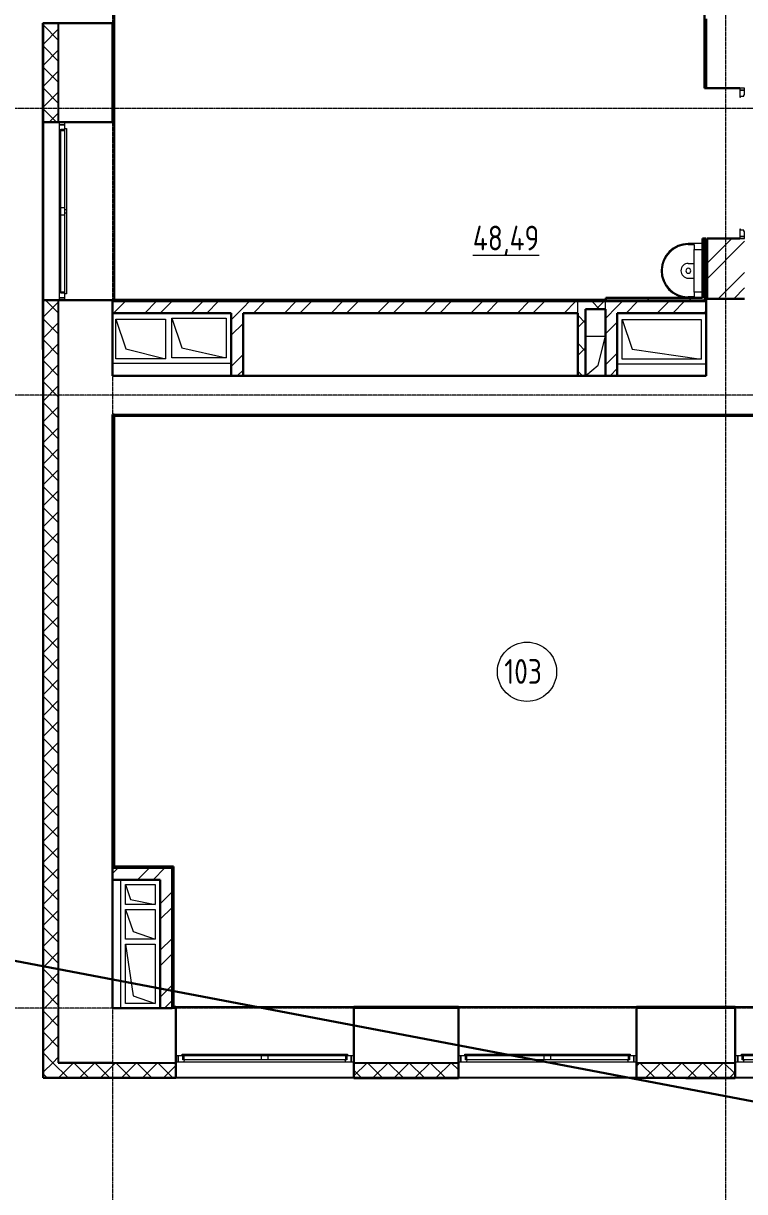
# Model space of a CAD drawing. Header units: millimetres. Extents: x -695119 to 412940, y -249585 to 622758.
# Drawn here: x 108360 to 115658, y -69324 to -57510 of the extents above; entities that cross this region are included whole.
import ezdxf

# ---------------------------------------------------------------- set-up
doc = ezdxf.new("R2010")
doc.units = ezdxf.units.MM
doc.linetypes.add('ADSK_Линия сетки', pattern=[25, 20, -2.5, 0, -2.5])
for name, color, linetype, lineweight in [('_Схема', 5, 'Continuous', 30), ('Каркас_Импост', 8, 'Continuous', 9), ('Марки помещений', 8, 'Continuous', 20), ('Монтажный зазор', 8, 'Continuous', 9), ('Окна', 252, 'Continuous', 9), ('Оси', 252, 'Continuous', 9), ('Перекрытия', 7, 'Continuous', 18), ('Сантехнические приборы', 8, 'Continuous', 18), ('Стены разрез', 7, 'Continuous', 30), ('Стены штриховка', 7, 'Continuous', 9)]:
    doc.layers.add(name, color=color, linetype=linetype, lineweight=lineweight)
doc.layers.add('Стены', color=194, linetype='Continuous')
doc.styles.add('GOST 2.304 type A_1', font='', dxfattribs={"height": 350})
doc.styles.get('GOST 2.304 type A_1').set_extended_font_data('GOST 2.304 type A')

# ---------------------------------------------------------------- blocks, each defined once
blk = doc.blocks.new('1 этаж')
at = {"color": 251, "lineweight": 18, "true_color": 0x636466}
for p, q in [((-60450, -142132), (-60450, -141622)), ((-60450, -141622), (-59551, -141622)), ((-65522, -142078), (-65522, -141678)), ((-65522, -141678), (-65022, -141678)), ((-65522, -141678), (-65422, -141978)), ((-65022, -141678), (-65022, -142078)), ((-64957, -142068), (-64957, -141668)), ((-64957, -141668), (-64407, -141668)), ((-64957, -141668), (-64857, -141968)), ((-64407, -141668), (-64407, -142068)), ((-60400, -142082), (-60400, -141682)), ((-60400, -141682), (-59600, -141682)), ((-60400, -141682), (-60300, -141982)), ((-59600, -141682), (-59600, -142082)), ((-60770, -141852), (-60570, -141852)), ((-60643, -142143), (-60570, -141852)), ((-65422, -141978), (-65022, -142078)), ((-64857, -141968), (-64407, -142068)), ((-60300, -141982), (-59600, -142082)), ((-65022, -142078), (-65522, -142078)), ((-64407, -142068), (-64957, -142068)), ((-59600, -142082), (-60400, -142082)), ((-64356, -142128), (-65556, -142128)), ((-60770, -142252), (-60643, -142143)), ((-59551, -142132), (-60450, -142132)), ((-65474, -148647), (-65474, -147347)), ((-65424, -147597), (-65424, -147397)), ((-65424, -147397), (-65124, -147397)), ((-65424, -147397), (-65374, -147547)), ((-65124, -147397), (-65124, -147597)), ((-65374, -147547), (-65124, -147597)), ((-65124, -147597), (-65424, -147597)), ((-65424, -147947), (-65424, -147647)), ((-65424, -147647), (-65124, -147647)), ((-65424, -147647), (-65349, -147872)), ((-65124, -147647), (-65124, -147947)), ((-65349, -147872), (-65124, -147947)), ((-65124, -147947), (-65424, -147947)), ((-65424, -148597), (-65424, -147997)), ((-65424, -147997), (-65124, -147997)), ((-65424, -147997), (-65349, -148522)), ((-65124, -147997), (-65124, -148597)), ((-65124, -148597), (-65424, -148597)), ((-65349, -148522), (-65124, -148597))]:
    blk.add_line(p, q, dxfattribs=at)
at = {"layer": 'Каркас_Импост', "color": 251, "true_color": 0x636466}
for p, q in [((-59161, -139362), (-59211, -139362)), ((-59211, -139362), (-59211, -139434)), ((-59161, -139411), (-59161, -139362)), ((-59211, -139434), (-59203, -139434)), ((-59203, -139434), (-59203, -139425)), ((-59203, -139425), (-59169, -139425)), ((-59169, -139425), (-59169, -139411)), ((-59169, -139411), (-59161, -139411)), ((-66038, -140572), (-66038, -139750)), ((-66038, -139750), (-66021, -139750)), ((-66021, -139750), (-66021, -140572)), ((-66096, -139772), (-66096, -141403)), ((-66079, -140552), (-66079, -139770)), ((-66079, -139770), (-66038, -139770)), ((-66079, -140622), (-66079, -140552)), ((-66038, -140552), (-66079, -140552)), ((-66038, -140602), (-66038, -140572)), ((-66021, -140572), (-66038, -140572)), ((-66021, -140572), (-66021, -140602)), ((-66079, -141404), (-66079, -140622)), ((-66079, -140622), (-66038, -140622)), ((-66038, -141424), (-66038, -140602)), ((-66038, -140602), (-66021, -140602)), ((-66021, -140602), (-66021, -141424)), ((-59203, -140770), (-59211, -140770)), ((-59211, -140770), (-59211, -140842)), ((-59203, -140779), (-59203, -140770)), ((-59169, -140779), (-59203, -140779)), ((-59169, -140793), (-59169, -140779)), ((-59161, -140793), (-59169, -140793)), ((-59161, -140842), (-59161, -140793)), ((-59211, -140842), (-59161, -140842)), ((-66038, -141404), (-66079, -141404)), ((-66021, -141424), (-66038, -141424)), ((-64853, -149112), (-64031, -149112)), ((-64853, -149129), (-64853, -149112)), ((-64031, -149129), (-64853, -149129)), ((-64833, -149170), (-64833, -149129)), ((-64051, -149170), (-64833, -149170)), ((-64831, -149187), (-63200, -149187)), ((-64051, -149129), (-64051, -149170)), ((-63981, -149170), (-64051, -149170)), ((-64031, -149112), (-64001, -149112)), ((-64031, -149112), (-64031, -149129)), ((-64001, -149129), (-64031, -149129)), ((-64001, -149112), (-63179, -149112)), ((-64001, -149129), (-64001, -149112)), ((-63179, -149129), (-64001, -149129)), ((-63981, -149170), (-63981, -149129)), ((-63199, -149170), (-63981, -149170)), ((-63199, -149129), (-63199, -149170)), ((-63179, -149112), (-63179, -149129)), ((-61993, -149112), (-61171, -149112)), ((-61993, -149129), (-61993, -149112)), ((-61171, -149129), (-61993, -149129)), ((-61973, -149170), (-61973, -149129)), ((-61191, -149170), (-61973, -149170)), ((-61971, -149187), (-60340, -149187)), ((-61191, -149129), (-61191, -149170)), ((-61121, -149170), (-61191, -149170)), ((-61171, -149112), (-61141, -149112)), ((-61171, -149112), (-61171, -149129)), ((-61141, -149129), (-61171, -149129)), ((-61141, -149112), (-60319, -149112)), ((-61141, -149129), (-61141, -149112)), ((-60319, -149129), (-61141, -149129)), ((-61121, -149170), (-61121, -149129)), ((-60339, -149170), (-61121, -149170)), ((-60339, -149129), (-60339, -149170)), ((-60319, -149112), (-60319, -149129)), ((-59193, -149112), (-58371, -149112)), ((-59193, -149129), (-59193, -149112)), ((-58371, -149129), (-59193, -149129)), ((-59173, -149170), (-59173, -149129)), ((-58391, -149170), (-59173, -149170)), ((-59171, -149187), (-57540, -149187))]:
    blk.add_line(p, q, dxfattribs=at)
at = {"layer": 'Каркас_Импост', "color": 251, "lineweight": 18, "true_color": 0x636466}
for p, q in [((-66038, -139712), (-66096, -139712)), ((-66096, -139712), (-66096, -139772)), ((-66038, -139750), (-66038, -139712)), ((-66096, -139772), (-66079, -139776)), ((-66079, -139758), (-66038, -139758)), ((-66079, -139770), (-66079, -139758)), ((-66079, -141398), (-66096, -141403)), ((-66096, -141403), (-66096, -141462)), ((-66079, -141416), (-66079, -141404)), ((-66096, -141462), (-66038, -141462)), ((-66038, -141416), (-66079, -141416)), ((-66038, -141462), (-66038, -141424)), ((-64853, -149129), (-64891, -149129)), ((-64891, -149129), (-64891, -149187)), ((-64891, -149187), (-64831, -149187)), ((-64845, -149170), (-64845, -149129)), ((-64833, -149170), (-64845, -149170)), ((-64831, -149187), (-64827, -149170)), ((-63205, -149170), (-63200, -149187)), ((-63200, -149187), (-63141, -149187)), ((-63187, -149170), (-63199, -149170)), ((-63187, -149129), (-63187, -149170)), ((-63141, -149129), (-63179, -149129)), ((-63141, -149187), (-63141, -149129)), ((-61993, -149129), (-62031, -149129)), ((-62031, -149129), (-62031, -149187)), ((-62031, -149187), (-61971, -149187)), ((-61985, -149170), (-61985, -149129)), ((-61973, -149170), (-61985, -149170)), ((-61971, -149187), (-61967, -149170)), ((-60345, -149170), (-60340, -149187)), ((-60340, -149187), (-60281, -149187)), ((-60327, -149170), (-60339, -149170)), ((-60327, -149129), (-60327, -149170)), ((-60281, -149129), (-60319, -149129)), ((-60281, -149187), (-60281, -149129)), ((-59193, -149129), (-59231, -149129)), ((-59231, -149129), (-59231, -149187)), ((-59231, -149187), (-59171, -149187)), ((-59185, -149170), (-59185, -149129)), ((-59173, -149170), (-59185, -149170)), ((-59171, -149187), (-59167, -149170))]:
    blk.add_line(p, q, dxfattribs=at)
at = {"layer": 'Марки помещений', "color": 251, "true_color": 0x636466}
blk.add_circle((-61363, -145244), 300, dxfattribs=at)
at = {"layer": 'Монтажный зазор', "color": 251, "true_color": 0x636466}
for p, q in [((-59161, -139342), (-59211, -139342)), ((-59211, -139342), (-59211, -139362)), ((-59211, -139362), (-59161, -139362)), ((-59161, -139362), (-59161, -139342)), ((-59161, -140842), (-59211, -140842)), ((-59211, -140842), (-59211, -140862)), ((-59211, -140862), (-59161, -140862)), ((-59161, -140862), (-59161, -140842))]:
    blk.add_line(p, q, dxfattribs=at)
at = {"layer": 'Окна', "color": 251, "true_color": 0x636466}
for p, q in [((-66096, -139687), (-66096, -139712)), ((-66096, -139712), (-66038, -139712)), ((-66038, -139712), (-66038, -139687)), ((-66038, -141462), (-66096, -141462)), ((-66096, -141462), (-66096, -141487)), ((-66038, -141487), (-66038, -141462)), ((-64891, -149129), (-64916, -149129)), ((-64916, -149187), (-64891, -149187)), ((-64891, -149187), (-64891, -149129)), ((-63116, -149129), (-63141, -149129)), ((-63141, -149129), (-63141, -149187)), ((-63141, -149187), (-63116, -149187)), ((-62031, -149129), (-62056, -149129)), ((-62056, -149187), (-62031, -149187)), ((-62031, -149187), (-62031, -149129)), ((-60256, -149129), (-60281, -149129)), ((-60281, -149129), (-60281, -149187)), ((-60281, -149187), (-60256, -149187)), ((-59231, -149129), (-59256, -149129)), ((-59256, -149187), (-59231, -149187)), ((-59231, -149187), (-59231, -149129))]:
    blk.add_line(p, q, dxfattribs=at)
at = {"layer": 'Оси', "color": 251, "linetype": 'ADSK_Линия сетки', "true_color": 0x636466}
for p, q in [((-65556, -131547), (-65556, -160943)), ((-59356, -131547), (-59356, -160943)), ((4311, -139547), (-72628, -139547)), ((4311, -142447), (-72628, -142447)), ((4311, -148647), (-72628, -148647))]:
    blk.add_line(p, q, dxfattribs=at)
at = {"layer": 'Перекрытия', "color": 251, "true_color": 0x636466}
for p, q in [((-60400, -141682), (-59600, -141682)), ((-60400, -142082), (-60400, -141682)), ((-59600, -141682), (-59600, -142082)), ((-60770, -141852), (-60570, -141852)), ((-59600, -142082), (-60400, -142082)), ((-64356, -142128), (-65556, -142128)), ((-65424, -147397), (-65124, -147397)), ((-65424, -147597), (-65424, -147397)), ((-65124, -147397), (-65124, -147597)), ((-65124, -147597), (-65424, -147597)), ((-65424, -147647), (-65124, -147647)), ((-65424, -147947), (-65424, -147647)), ((-65124, -147647), (-65124, -147947)), ((-65124, -147947), (-65424, -147947))]:
    blk.add_line(p, q, dxfattribs=at)
at = {"layer": 'Сантехнические приборы', "color": 251, "true_color": 0x636466}
for p, q in [((-59586, -140914), (-59731, -140914)), ((-59731, -140924), (-59671, -140924)), ((-59671, -140924), (-59671, -140974)), ((-59671, -140974), (-59597, -140974)), ((-59671, -140984), (-59671, -140974)), ((-59671, -141394), (-59671, -140984)), ((-59587, -140984), (-59587, -141394)), ((-59731, -141114), (-59671, -141114)), ((-59731, -141264), (-59671, -141264)), ((-59671, -141404), (-59671, -141394)), ((-59597, -141404), (-59671, -141404)), ((-59671, -141404), (-59671, -141454)), ((-59671, -141454), (-59731, -141454))]:
    blk.add_line(p, q, dxfattribs=at)
at = {"layer": 'Сантехнические приборы', "color": 251, "true_color": 0x636466, "flags": 128}
for points in [[(-59731, -140924), (-59741, -140924), (-59752, -140925), (-59763, -140926), (-59773, -140927), (-59783, -140929), (-59794, -140931), (-59804, -140934), (-59814, -140937), (-59824, -140941), (-59834, -140945), (-59844, -140949), (-59853, -140954), (-59862, -140959), (-59872, -140964), (-59880, -140970), (-59889, -140976), (-59897, -140983), (-59906, -140989), (-59913, -140997), (-59921, -141004), (-59928, -141012), (-59935, -141020), (-59942, -141028), (-59948, -141037), (-59954, -141045), (-59959, -141055), (-59965, -141064), (-59969, -141073), (-59974, -141083), (-59978, -141093), (-59981, -141103), (-59985, -141113), (-59988, -141123), (-59990, -141133), (-59992, -141144), (-59994, -141154), (-59995, -141165), (-59995, -141175), (-59996, -141186), (-59996, -141196), (-59995, -141207), (-59994, -141218), (-59993, -141228), (-59991, -141239), (-59989, -141249), (-59986, -141259), (-59983, -141269), (-59980, -141279), (-59976, -141289), (-59972, -141299), (-59967, -141309), (-59962, -141318), (-59957, -141327), (-59951, -141336), (-59945, -141345), (-59939, -141353), (-59932, -141361), (-59925, -141369), (-59917, -141377), (-59910, -141384), (-59902, -141391), (-59894, -141398), (-59885, -141404), (-59876, -141410), (-59867, -141416), (-59858, -141421), (-59849, -141426), (-59839, -141430), (-59829, -141435), (-59820, -141438), (-59810, -141442), (-59799, -141445), (-59789, -141447), (-59779, -141449), (-59768, -141451), (-59758, -141452), (-59747, -141453), (-59737, -141454), (-59731, -141454)], [(-59587, -140984), (-59587, -140983), (-59587, -140983), (-59587, -140982), (-59587, -140982), (-59587, -140982), (-59587, -140981), (-59587, -140981), (-59588, -140981), (-59588, -140980), (-59588, -140980), (-59588, -140979), (-59588, -140979), (-59588, -140979), (-59589, -140978), (-59589, -140978), (-59589, -140978), (-59589, -140977), (-59590, -140977), (-59590, -140977), (-59590, -140977), (-59590, -140976), (-59591, -140976), (-59591, -140976), (-59591, -140975), (-59592, -140975), (-59592, -140975), (-59592, -140975), (-59593, -140975), (-59593, -140975), (-59593, -140974), (-59594, -140974), (-59594, -140974), (-59595, -140974), (-59595, -140974), (-59595, -140974), (-59596, -140974), (-59596, -140974), (-59597, -140974), (-59597, -140974), (-59597, -140974)], [(-59597, -141404), (-59597, -141404), (-59596, -141404), (-59596, -141404), (-59595, -141404), (-59595, -141403), (-59595, -141403), (-59594, -141403), (-59594, -141403), (-59594, -141403), (-59593, -141403), (-59593, -141403), (-59592, -141403), (-59592, -141402), (-59592, -141402), (-59591, -141402), (-59591, -141402), (-59591, -141401), (-59590, -141401), (-59590, -141401), (-59590, -141401), (-59590, -141400), (-59589, -141400), (-59589, -141400), (-59589, -141399), (-59589, -141399), (-59588, -141399), (-59588, -141398), (-59588, -141398), (-59588, -141398), (-59588, -141397), (-59588, -141397), (-59587, -141397), (-59587, -141396), (-59587, -141396), (-59587, -141395), (-59587, -141395), (-59587, -141395), (-59587, -141394), (-59587, -141394), (-59587, -141394)]]:
    blk.add_lwpolyline(points, dxfattribs=at)
at = {"layer": 'Сантехнические приборы', "color": 251, "true_color": 0x636466}
for centre, radius, start, end in [((-59731, -141189), 275, 90, 268.2495), ((-59731, -141189), 265, 90, 270), ((-59597, -140984), 10, 0, 90), ((-59731, -141189), 75, 90, 270), ((-59731, -141189), 25, 90, 270), ((-59731, -141189), 25, 270, 90), ((-59597, -141394), 10, 270, 0)]:
    blk.add_arc(centre, radius, start, end, dxfattribs=at)
at = {"layer": 'Стены', "color": 251, "true_color": 0x636466}
for p, q in [((-65541, -136887), (-65541, -138687)), ((-66106, -138687), (-66106, -139687)), ((-65556, -139687), (-65556, -138687)), ((-59551, -138642), (-59551, -139342)), ((-66263, -141986), (-66263, -139189)), ((-66263, -139189), (-66258, -139189)), ((-66258, -139687), (-66263, -139687)), ((-66258, -139687), (-66258, -141487)), ((-65541, -139687), (-65541, -141483)), ((-66263, -141487), (-66258, -141487)), ((-66106, -141487), (-66106, -149197)), ((-66258, -141986), (-66263, -141986)), ((-65541, -142642), (-59036, -142642)), ((-64916, -148647), (-64954, -148647)), ((-64916, -148632), (-63116, -148632)), ((-62056, -148647), (-63116, -148647)), ((-62056, -148632), (-60256, -148632)), ((-59256, -148647), (-60256, -148647)), ((-59256, -148632), (-57456, -148632)), ((-65556, -149197), (-64916, -149197)), ((-63116, -149197), (-62056, -149197)), ((-60256, -149197), (-59256, -149197)), ((-63116, -149349), (-64916, -149349)), ((-60256, -149349), (-62056, -149349)), ((-57456, -149349), (-59256, -149349))]:
    blk.add_line(p, q, dxfattribs=at)
at = {"layer": 'Стены разрез', "color": 251, "true_color": 0x636466}
for p, q in [((-59566, -133362), (-59566, -139342)), ((-65541, -138687), (-66263, -138687)), ((-66263, -138687), (-66263, -139187)), ((-66258, -138687), (-66258, -139687)), ((-65541, -139687), (-65541, -138687)), ((-66263, -139187), (-66258, -139187)), ((-59566, -139342), (-59211, -139342)), ((-66258, -139687), (-65541, -139687)), ((-59586, -140862), (-59586, -141463)), ((-59551, -140862), (-59586, -140862)), ((-59551, -142252), (-59551, -140862)), ((-59211, -140862), (-59541, -140862)), ((-59541, -140862), (-59541, -141472)), ((-65556, -141487), (-66258, -141487)), ((-66258, -141487), (-66258, -149349)), ((-60566, -141483), (-65556, -141483)), ((-65556, -141483), (-65556, -142252)), ((-59551, -141498), (-65556, -141498)), ((-59586, -141463), (-60566, -141463)), ((-60566, -141463), (-60566, -141483)), ((-59161, -141472), (-59551, -141472)), ((-65556, -141618), (-64356, -141618)), ((-64356, -141618), (-64356, -142252)), ((-64236, -142252), (-64236, -141618)), ((-64236, -141618), (-60850, -141618)), ((-60850, -141618), (-60850, -142252)), ((-60770, -141578), (-60570, -141578)), ((-60770, -142252), (-60770, -141578)), ((-60570, -141578), (-60570, -142252)), ((-60450, -142252), (-60450, -141618)), ((-60450, -141618), (-59551, -141618)), ((-59551, -142252), (-65556, -142252)), ((-65556, -142642), (-65541, -142642)), ((-65556, -142642), (-65556, -148647)), ((-65541, -147212), (-65541, -142657)), ((-65541, -142657), (-59036, -142657)), ((-65556, -147227), (-64954, -147227)), ((-64939, -147212), (-65541, -147212)), ((-64954, -148647), (-64954, -147227)), ((-64939, -148632), (-64939, -147212)), ((-65556, -147347), (-65074, -147347)), ((-65074, -147347), (-65074, -148647)), ((-64954, -148647), (-65556, -148647)), ((-64916, -148632), (-64939, -148632)), ((-64916, -149349), (-64916, -148632)), ((-63116, -148632), (-63116, -149349)), ((-62056, -148632), (-63116, -148632)), ((-62056, -149349), (-62056, -148632)), ((-60256, -148632), (-60256, -149349)), ((-59256, -148632), (-60256, -148632)), ((-59256, -149349), (-59256, -148632)), ((-66106, -149197), (-65556, -149197)), ((-66258, -149349), (-64916, -149349)), ((-62056, -149349), (-63116, -149349)), ((-63116, -149349), (-63116, -149354)), ((-63116, -149349), (-62056, -149349)), ((-63116, -149354), (-62056, -149354)), ((-62056, -149354), (-62056, -149349)), ((-60256, -149349), (-59256, -149349)), ((-59256, -149349), (-59756, -149349)), ((-59756, -149349), (-59756, -149354)), ((-59756, -149354), (-59256, -149354)), ((-59256, -149354), (-59256, -149349))]:
    blk.add_line(p, q, dxfattribs=at)
at = {"layer": 'Стены разрез', "color": 251, "linetype": 'Continuous', "lineweight": 9, "true_color": 0x636466}
for p, q in [((-66106, -138857), (-66256, -138707)), ((-66256, -138897), (-66106, -138747)), ((-65541, -138786), (-65556, -138771)), ((-59566, -138783), (-59551, -138768)), ((-66258, -138896), (-66263, -138905)), ((-66256, -138893), (-66258, -138896)), ((-66106, -139069), (-66256, -138919)), ((-65556, -138833), (-65541, -138818)), ((-59551, -138836), (-59566, -138821)), ((-66256, -139109), (-66106, -138959)), ((-66256, -138974), (-66256, -138974)), ((-65541, -138998), (-65556, -138983)), ((-65556, -139045), (-65541, -139030)), ((-59566, -138995), (-59551, -138980)), ((-59551, -139048), (-59566, -139033)), ((-66106, -139282), (-66256, -139132)), ((-66256, -139321), (-66106, -139171)), ((-65541, -139210), (-65556, -139195)), ((-65556, -139258), (-65541, -139243)), ((-59566, -139207), (-59551, -139192)), ((-59551, -139260), (-59566, -139245)), ((-66106, -139494), (-66256, -139344)), ((-66256, -139533), (-66106, -139383)), ((-65541, -139422), (-65556, -139407)), ((-65556, -139470), (-65541, -139455)), ((-66124, -139687), (-66256, -139556)), ((-66256, -139584), (-66256, -139584)), ((-66196, -139685), (-66106, -139595)), ((-65541, -139634), (-65556, -139619)), ((-65556, -139682), (-65541, -139667)), ((-59586, -140924), (-59566, -140904)), ((-59566, -140904), (-59551, -140889)), ((-59541, -141113), (-59290, -140862)), ((-59541, -141270), (-59161, -140890)), ((-59551, -140957), (-59566, -140942)), ((-59566, -141117), (-59551, -141102)), ((-59551, -141170), (-59566, -141155)), ((-59428, -141472), (-59161, -141205)), ((-59586, -141349), (-59566, -141329)), ((-59566, -141329), (-59551, -141314)), ((-59551, -141382), (-59566, -141367)), ((-59271, -141472), (-59161, -141362)), ((-66256, -141655), (-66106, -141505)), ((-66106, -141615), (-66231, -141489)), ((-65546, -141618), (-65426, -141498)), ((-65231, -141618), (-65111, -141498)), ((-65220, -141498), (-65220, -141483)), ((-65074, -141618), (-64954, -141498)), ((-64760, -141618), (-64640, -141498)), ((-64620, -141498), (-64620, -141483)), ((-64603, -141618), (-64483, -141498)), ((-64236, -141565), (-64169, -141498)), ((-64131, -141618), (-64011, -141498)), ((-64020, -141498), (-64020, -141483)), ((-63817, -141618), (-63697, -141498)), ((-63660, -141618), (-63540, -141498)), ((-63420, -141498), (-63420, -141483)), ((-63346, -141618), (-63226, -141498)), ((-63188, -141618), (-63068, -141498)), ((-62874, -141618), (-62754, -141498)), ((-62820, -141498), (-62820, -141483)), ((-62717, -141618), (-62597, -141498)), ((-62403, -141618), (-62283, -141498)), ((-62246, -141618), (-62126, -141498)), ((-62220, -141498), (-62220, -141483)), ((-61931, -141618), (-61811, -141498)), ((-61774, -141618), (-61654, -141498)), ((-61620, -141498), (-61620, -141483)), ((-61460, -141618), (-61340, -141498)), ((-61303, -141618), (-61183, -141498)), ((-61020, -141498), (-61020, -141483)), ((-60988, -141618), (-60868, -141498)), ((-60628, -141578), (-60708, -141498)), ((-60663, -141578), (-60583, -141498)), ((-60566, -141480), (-60548, -141463)), ((-60450, -141551), (-60397, -141498)), ((-60420, -141498), (-60420, -141483)), ((-60360, -141618), (-60240, -141498)), ((-60144, -141483), (-60124, -141463)), ((-60045, -141618), (-59925, -141498)), ((-59888, -141618), (-59768, -141498)), ((-59820, -141498), (-59820, -141483)), ((-59720, -141483), (-59700, -141463)), ((-64356, -141685), (-64289, -141618)), ((-64289, -141618), (-64236, -141565)), ((-60770, -141718), (-60850, -141638)), ((-60570, -141671), (-60450, -141551)), ((-59574, -141618), (-59551, -141595)), ((-66106, -141827), (-66256, -141677)), ((-66256, -141867), (-66106, -141717)), ((-64356, -141842), (-64236, -141722)), ((-60850, -141764), (-60770, -141684)), ((-60570, -141828), (-60450, -141708)), ((-66256, -141819), (-66256, -141819)), ((-66106, -142039), (-66256, -141889)), ((-66256, -142079), (-66106, -141929)), ((-60770, -142001), (-60850, -141921)), ((-60850, -142047), (-60770, -141967)), ((-66256, -142022), (-66256, -142022)), ((-66106, -142251), (-66256, -142101)), ((-64356, -142157), (-64236, -142037)), ((-60570, -142142), (-60450, -142022)), ((-66256, -142291), (-66106, -142141)), ((-64294, -142252), (-64236, -142194)), ((-60802, -142252), (-60850, -142204)), ((-60523, -142252), (-60450, -142179)), ((-66106, -142463), (-66256, -142313)), ((-66256, -142327), (-66256, -142327)), ((-66256, -142503), (-66106, -142353)), ((-60772, -142252), (-60770, -142250)), ((-66106, -142676), (-66256, -142526)), ((-66256, -142715), (-66106, -142565)), ((-66256, -142699), (-66258, -142696)), ((-65556, -142652), (-65546, -142642)), ((-65488, -142657), (-65503, -142642)), ((-65349, -142657), (-65334, -142642)), ((-65276, -142657), (-65291, -142642)), ((-65137, -142657), (-65122, -142642)), ((-65063, -142657), (-65078, -142642)), ((-64925, -142657), (-64910, -142642)), ((-64851, -142657), (-64866, -142642)), ((-64713, -142657), (-64698, -142642)), ((-64639, -142657), (-64654, -142642)), ((-64501, -142657), (-64486, -142642)), ((-64427, -142657), (-64442, -142642)), ((-64289, -142657), (-64274, -142642)), ((-64215, -142657), (-64230, -142642)), ((-64077, -142657), (-64062, -142642)), ((-64003, -142657), (-64018, -142642)), ((-63864, -142657), (-63849, -142642)), ((-63791, -142657), (-63806, -142642)), ((-63652, -142657), (-63637, -142642)), ((-63578, -142657), (-63593, -142642)), ((-63440, -142657), (-63425, -142642)), ((-63366, -142657), (-63381, -142642)), ((-63228, -142657), (-63213, -142642)), ((-63154, -142657), (-63169, -142642)), ((-63016, -142657), (-63001, -142642)), ((-62942, -142657), (-62957, -142642)), ((-62804, -142657), (-62789, -142642)), ((-62730, -142657), (-62745, -142642)), ((-62592, -142657), (-62577, -142642)), ((-62518, -142657), (-62533, -142642)), ((-62379, -142657), (-62364, -142642)), ((-62306, -142657), (-62321, -142642)), ((-62167, -142657), (-62152, -142642)), ((-62094, -142657), (-62109, -142642)), ((-61955, -142657), (-61940, -142642)), ((-61881, -142657), (-61896, -142642)), ((-61743, -142657), (-61728, -142642)), ((-61669, -142657), (-61684, -142642)), ((-61531, -142657), (-61516, -142642)), ((-61457, -142657), (-61472, -142642)), ((-61319, -142657), (-61304, -142642)), ((-61245, -142657), (-61260, -142642)), ((-61107, -142657), (-61092, -142642)), ((-61033, -142657), (-61048, -142642)), ((-60895, -142657), (-60880, -142642)), ((-60821, -142657), (-60836, -142642)), ((-60682, -142657), (-60667, -142642)), ((-60609, -142657), (-60624, -142642)), ((-60470, -142657), (-60455, -142642)), ((-60397, -142657), (-60412, -142642)), ((-60258, -142657), (-60243, -142642)), ((-60184, -142657), (-60199, -142642)), ((-60046, -142657), (-60031, -142642)), ((-59972, -142657), (-59987, -142642)), ((-59834, -142657), (-59819, -142642)), ((-59760, -142657), (-59775, -142642)), ((-59622, -142657), (-59607, -142642)), ((-59548, -142657), (-59563, -142642)), ((-59410, -142657), (-59395, -142642)), ((-59336, -142657), (-59351, -142642)), ((-59197, -142657), (-59182, -142642)), ((-66106, -142888), (-66256, -142738)), ((-66256, -142927), (-66106, -142777)), ((-65541, -142816), (-65556, -142801)), ((-66256, -142902), (-66258, -142899)), ((-66256, -142936), (-66256, -142936)), ((-65556, -142864), (-65541, -142849)), ((-66106, -143100), (-66256, -142950)), ((-66256, -143140), (-66106, -142990)), ((-65541, -143028), (-65556, -143013)), ((-65556, -143076), (-65541, -143061)), ((-66256, -143140), (-66256, -143140)), ((-66106, -143312), (-66256, -143162)), ((-66256, -143352), (-66106, -143202)), ((-65541, -143241), (-65556, -143226)), ((-65556, -143288), (-65541, -143273)), ((-66256, -143363), (-66258, -143367)), ((-66106, -143524), (-66256, -143374)), ((-66256, -143564), (-66106, -143414)), ((-66256, -143444), (-66256, -143444)), ((-65541, -143453), (-65556, -143438)), ((-65556, -143500), (-65541, -143485)), ((-66106, -143736), (-66256, -143586)), ((-66256, -143776), (-66106, -143626)), ((-65541, -143665), (-65556, -143650)), ((-65556, -143712), (-65541, -143697)), ((-66106, -143948), (-66256, -143798)), ((-66256, -143988), (-66106, -143838)), ((-65541, -143877), (-65556, -143862)), ((-65556, -143925), (-65541, -143910)), ((-66106, -144161), (-66256, -144011)), ((-66256, -144200), (-66106, -144050)), ((-66256, -144054), (-66256, -144054)), ((-65541, -144089), (-65556, -144074)), ((-65556, -144137), (-65541, -144122)), ((-66106, -144373), (-66256, -144223)), ((-66256, -144257), (-66256, -144257)), ((-66256, -144412), (-66106, -144262)), ((-65541, -144301), (-65556, -144286)), ((-65556, -144349), (-65541, -144334)), ((-66106, -144585), (-66256, -144435)), ((-66256, -144625), (-66106, -144475)), ((-66256, -144562), (-66256, -144562)), ((-65541, -144513), (-65556, -144498)), ((-65556, -144561), (-65541, -144546)), ((-66106, -144797), (-66256, -144647)), ((-66256, -144837), (-66106, -144687)), ((-65541, -144726), (-65556, -144711)), ((-66256, -144786), (-66258, -144789)), ((-65556, -144773), (-65541, -144758)), ((-66106, -145009), (-66256, -144859)), ((-66256, -145049), (-66106, -144899)), ((-65541, -144938), (-65556, -144923)), ((-66106, -145221), (-66256, -145071)), ((-65556, -144985), (-65541, -144970)), ((-66256, -145138), (-66258, -145134)), ((-66256, -145261), (-66106, -145111)), ((-66256, -145172), (-66256, -145172)), ((-65541, -145150), (-65556, -145135)), ((-65556, -145197), (-65541, -145182)), ((-66106, -145433), (-66256, -145283)), ((-66256, -145473), (-66106, -145323)), ((-66256, -145375), (-66256, -145375)), ((-65541, -145362), (-65556, -145347)), ((-65556, -145409), (-65541, -145394)), ((-66106, -145645), (-66256, -145495)), ((-66256, -145685), (-66106, -145535)), ((-65541, -145574), (-65556, -145559)), ((-65556, -145622), (-65541, -145607)), ((-66256, -145680), (-66256, -145680)), ((-66106, -145858), (-66256, -145708)), ((-66256, -145897), (-66106, -145747)), ((-65541, -145786), (-65556, -145771)), ((-65556, -145834), (-65541, -145819)), ((-66106, -146070), (-66256, -145920)), ((-66256, -146109), (-66106, -145959)), ((-65541, -145998), (-65556, -145983)), ((-66106, -146282), (-66256, -146132)), ((-65556, -146046), (-65541, -146031)), ((-66256, -146322), (-66106, -146172)), ((-65541, -146210), (-65556, -146195)), ((-65556, -146258), (-65541, -146243)), ((-66256, -146289), (-66256, -146289)), ((-66106, -146494), (-66256, -146344)), ((-66256, -146534), (-66106, -146384)), ((-65541, -146423), (-65556, -146408)), ((-65556, -146470), (-65541, -146455)), ((-66256, -146492), (-66256, -146492)), ((-66106, -146706), (-66256, -146556)), ((-66256, -146746), (-66106, -146596)), ((-65541, -146635), (-65556, -146620)), ((-65556, -146682), (-65541, -146667)), ((-66106, -146918), (-66256, -146768)), ((-66256, -146797), (-66256, -146797)), ((-66256, -146958), (-66106, -146808)), ((-65541, -146847), (-65556, -146832)), ((-65556, -146894), (-65541, -146879)), ((-66106, -147130), (-66256, -146980)), ((-66256, -147170), (-66106, -147020)), ((-66256, -147021), (-66256, -147022)), ((-65541, -147059), (-65556, -147044)), ((-66106, -147343), (-66256, -147193)), ((-65556, -147107), (-65541, -147092)), ((-66256, -147382), (-66106, -147232)), ((-65556, -147285), (-65498, -147227)), ((-65465, -147227), (-65450, -147212)), ((-65372, -147227), (-65387, -147212)), ((-65303, -147347), (-65183, -147227)), ((-65252, -147227), (-65237, -147212)), ((-65160, -147227), (-65175, -147212)), ((-65146, -147347), (-65026, -147227)), ((-65040, -147227), (-65025, -147212)), ((-64954, -147221), (-64963, -147212)), ((-64939, -147236), (-64954, -147221)), ((-66256, -147373), (-66258, -147369)), ((-66106, -147555), (-66256, -147405)), ((-66256, -147407), (-66256, -147407)), ((-64954, -147353), (-64939, -147338)), ((-64939, -147448), (-64954, -147433)), ((-66256, -147594), (-66106, -147444)), ((-65074, -147590), (-64954, -147470)), ((-64954, -147566), (-64939, -147551)), ((-66256, -147610), (-66256, -147610)), ((-66106, -147767), (-66256, -147617)), ((-66256, -147807), (-66106, -147657)), ((-65074, -147747), (-64954, -147627)), ((-64939, -147661), (-64954, -147646)), ((-64954, -147778), (-64939, -147763)), ((-66106, -147979), (-66256, -147829)), ((-66256, -148019), (-66106, -147869)), ((-64939, -147873), (-64954, -147858)), ((-66256, -147915), (-66256, -147915)), ((-65074, -148061), (-64954, -147941)), ((-64954, -147990), (-64939, -147975)), ((-66106, -148191), (-66256, -148041)), ((-66256, -148231), (-66106, -148081)), ((-65074, -148218), (-64954, -148098)), ((-64939, -148085), (-64954, -148070)), ((-66106, -148403), (-66256, -148253)), ((-64954, -148202), (-64939, -148187)), ((-66256, -148443), (-66106, -148293)), ((-64939, -148297), (-64954, -148282)), ((-66106, -148615), (-66256, -148465)), ((-65074, -148533), (-64954, -148413)), ((-64954, -148414), (-64939, -148399)), ((-64939, -148509), (-64954, -148494)), ((-66256, -148655), (-66106, -148505)), ((-66256, -148524), (-66256, -148524)), ((-65032, -148647), (-64954, -148570)), ((-64954, -148626), (-64939, -148611)), ((-66106, -148827), (-66256, -148677)), ((-66256, -148867), (-66106, -148717)), ((-66256, -148728), (-66256, -148728)), ((-63104, -148647), (-63116, -148635)), ((-63066, -148647), (-63051, -148632)), ((-62892, -148647), (-62907, -148632)), ((-62854, -148647), (-62839, -148632)), ((-62680, -148647), (-62695, -148632)), ((-62642, -148647), (-62627, -148632)), ((-62468, -148647), (-62483, -148632)), ((-62430, -148647), (-62415, -148632)), ((-62255, -148647), (-62270, -148632)), ((-62218, -148647), (-62203, -148632)), ((-62056, -148635), (-62058, -148632)), ((-60134, -148647), (-60149, -148632)), ((-60096, -148647), (-60081, -148632)), ((-59922, -148647), (-59937, -148632)), ((-59884, -148647), (-59869, -148632)), ((-59710, -148647), (-59725, -148632)), ((-59672, -148647), (-59657, -148632)), ((-59498, -148647), (-59513, -148632)), ((-59460, -148647), (-59445, -148632)), ((-59286, -148647), (-59301, -148632)), ((-66106, -149040), (-66256, -148890)), ((-66256, -149079), (-66106, -148929)), ((-66256, -149032), (-66256, -149032)), ((-66160, -149197), (-66256, -149102)), ((-66256, -149291), (-66162, -149197)), ((-66162, -149197), (-66106, -149141)), ((-66010, -149347), (-66160, -149197)), ((-66100, -149347), (-65950, -149197)), ((-65798, -149347), (-65948, -149197)), ((-65887, -149347), (-65737, -149197)), ((-65586, -149347), (-65736, -149197)), ((-65675, -149347), (-65525, -149197)), ((-65374, -149347), (-65524, -149197)), ((-65463, -149347), (-65313, -149197)), ((-65162, -149347), (-65312, -149197)), ((-65251, -149347), (-65101, -149197)), ((-64949, -149347), (-65099, -149197)), ((-63114, -149331), (-62980, -149197)), ((-62828, -149347), (-62978, -149197)), ((-62918, -149347), (-62768, -149197)), ((-62616, -149347), (-62766, -149197)), ((-62705, -149347), (-62555, -149197)), ((-62404, -149347), (-62554, -149197)), ((-62493, -149347), (-62343, -149197)), ((-62192, -149347), (-62342, -149197)), ((-62281, -149347), (-62131, -149197)), ((-62056, -149271), (-62130, -149197)), ((-60256, -149231), (-60222, -149197)), ((-60070, -149347), (-60220, -149197)), ((-60160, -149347), (-60010, -149197)), ((-59858, -149347), (-60008, -149197)), ((-59948, -149347), (-59798, -149197)), ((-59646, -149347), (-59796, -149197)), ((-59736, -149347), (-59586, -149197)), ((-59434, -149347), (-59584, -149197)), ((-59524, -149347), (-59374, -149197)), ((-59258, -149311), (-59372, -149197)), ((-66222, -149347), (-66256, -149314)), ((-65039, -149347), (-64916, -149224)), ((-63114, -149273), (-63116, -149272)), ((-63040, -149347), (-63114, -149274)), ((-62056, -149297), (-62058, -149300)), ((-59311, -149347), (-59258, -149294)), ((-66053, -149349), (-66054, -149348)), ((-65018, -149347), (-65019, -149349)), ((-62534, -149349), (-62535, -149347)), ((-62204, -149349), (-62206, -149354)), ((-62202, -149347), (-62204, -149349)), ((-62182, -149349), (-62183, -149347)), ((-62179, -149354), (-62182, -149349)), ((-62069, -149347), (-62058, -149336)), ((-59508, -149354), (-59508, -149354))]:
    blk.add_line(p, q, dxfattribs=at)
at = {"layer": 'Стены штриховка', "color": 251, "true_color": 0x636466}
for p, q in [((-66256, -138689), (-66256, -139685)), ((-66182, -138689), (-66256, -138689)), ((-66182, -138689), (-66182, -138687)), ((-66256, -139685), (-66182, -139685)), ((-66182, -139687), (-66182, -139685)), ((-59566, -141498), (-59566, -140862)), ((-66256, -141489), (-66256, -149349)), ((-66182, -141489), (-66256, -141489)), ((-66182, -141489), (-66182, -141487)), ((-60850, -141618), (-60850, -141498)), ((-60570, -141578), (-60570, -141498)), ((-60566, -141483), (-59566, -141483)), ((-64916, -149273), (-64918, -149273)), ((-64918, -149347), (-64918, -149273)), ((-63114, -149273), (-63116, -149273)), ((-63114, -149273), (-63114, -149347)), ((-62056, -149273), (-62058, -149273)), ((-62058, -149347), (-62058, -149273)), ((-60254, -149273), (-60256, -149273)), ((-60254, -149273), (-60254, -149347)), ((-59256, -149273), (-59258, -149273)), ((-59258, -149347), (-59258, -149273)), ((-66258, -149347), (-64918, -149347)), ((-63114, -149347), (-62058, -149347)), ((-60254, -149347), (-59258, -149347))]:
    blk.add_line(p, q, dxfattribs=at)
at = {"layer": 'Марки помещений', "color": 251, "true_color": 0x636466, "style": 'GOST 2.304 type A_1'}
for s, p in [('%%U48,49', (-61911, -140983)), ('103', (-61593, -145366))]:
    blk.add_text(s, height=250, dxfattribs=at).set_placement(p)

msp = doc.modelspace()

# ---------------------------------------------------------------- linework, layer by layer
at = {"layer": '_Схема', "color": 5}
msp.add_line((258216.67, -95568.6), (-161934.199, -15488.828), dxfattribs=at)

# ---------------------------------------------------------------- block references
msp.add_blockref('1 этаж', (174819.19, 81176.937))

doc.saveas('drawing.dxf')
